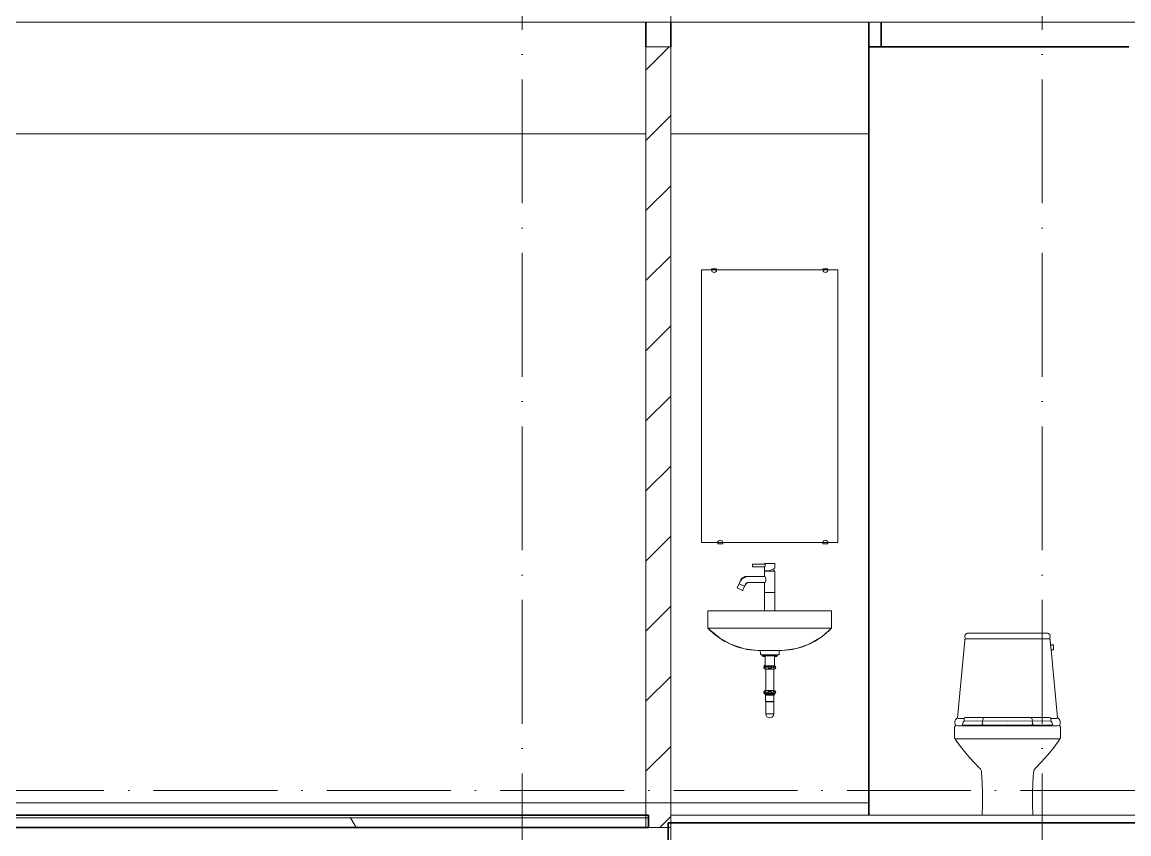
# Model space of a CAD drawing. Header units: millimetres. Extents: x -4940 to 55609, y -15283 to 93540.
# Drawn here: x 4331 to 8800, y 21725 to 25000 of the extents above; entities that cross this region are included whole.
import ezdxf

# ---------------------------------------------------------------- set-up
doc = ezdxf.new("R2010")
doc.units = ezdxf.units.MM
doc.linetypes.add('Grid Line', pattern=[14, 10, -2, 0, -2])
for name, color, linetype, lineweight in [('A-FLOR-MCUT', 3, 'Continuous', 9), ('HATCH-TUONG', 152, 'Continuous', 9), ('NET CAT', 3, 'Continuous', 5), ('NET CATConcrete', 3, 'Continuous', 5), ('NET-CAT', 3, 'Continuous', 9), ('NET-THAY', 2, 'Continuous', 15), ('THIET-BI', 44, 'Continuous', 5), ('TRUC', 225, 'Continuous', 5)]:
    doc.layers.add(name, color=color, linetype=linetype, lineweight=lineweight)
pattern_1 = [(0, (21278.48, 39800), (1625.6, 406.4), [67.056, -1152.144, 67.056, -1152.144, -6502.4]), (0, (21278.48, 39800), (1625.6, 406.4), [-2438.4, 67.056, -2371.344, 67.056, -1152.144, -2844.8]), (0, (21278.48, 39800), (1625.6, 406.4), [-6096, 67.056, -745.744, 67.056, -1964.944]), (120, (21888.08, 40003.2), (-1164.753, 1204.611), [67.056, -1152.144, 67.056, -7654.544]), (120, (21888.08, 40003.2), (-1164.753, 1204.611), [-1286.256, -1152.144, 67.056, -2371.344, -4064]), (120, (21888.08, 40003.2), (-1164.753, 1204.611), [-4876.8, 67.056, -1152.144, 67.056, -2777.744]), (120, (21888.08, 40003.2), (-1164.753, 1204.611), [-6163.056, -745.744, 67.056, -1964.944]), (240, (22091.28, 40816), (-460.847, -1611.011), [67.056, -1152.144, 67.056, -7654.544]), (240, (22091.28, 40816), (-460.847, -1611.011), [-1286.256, -1152.144, 67.056, -2371.344, -4064]), (240, (22091.28, 40816), (-460.847, -1611.011), [-4876.8, 67.056, -1152.144, 67.056, -2777.744]), (240, (22091.28, 40816), (-460.847, -1611.011), [-6163.056, -745.744, 67.056, -1964.944])]

# ---------------------------------------------------------------- blocks, each defined once
blk = doc.blocks.new('X-XI - X-XI-181739-MẶT CẮT A-A')
at = {"layer": 'THIET-BI', "color": 130, "lineweight": 9}
for p, q in [((8137.4, 22521.3), (8138, 22524.9)), ((8137.4, 22521.3), (8138, 22524.9)), ((8138, 22524.9), (8139.3, 22527.9)), ((8138, 22524.9), (8139.3, 22527.9)), ((8139.3, 22527.9), (8141.3, 22530.8)), ((8139.3, 22527.9), (8141.3, 22530.8)), ((8141.3, 22530.8), (8143.8, 22533.1)), ((8141.3, 22530.8), (8143.8, 22533.1)), ((8143.8, 22533.1), (8147.1, 22535)), ((8143.8, 22533.1), (8147.1, 22535)), ((8147.1, 22535), (8472.8, 22535)), ((8147.1, 22535), (8472.8, 22535)), ((8472.8, 22535), (8475.5, 22533.5)), ((8472.8, 22535), (8475.5, 22533.5)), ((8475.5, 22533.5), (8478.1, 22531.3)), ((8475.5, 22533.5), (8478.1, 22531.3)), ((8478.1, 22531.3), (8480.3, 22528.4)), ((8478.1, 22531.3), (8480.3, 22528.4)), ((8480.3, 22528.4), (8481.8, 22524.9)), ((8480.3, 22528.4), (8481.8, 22524.9)), ((8481.8, 22524.9), (8482.5, 22521.7)), ((8481.8, 22524.9), (8482.5, 22521.7)), ((8108.2, 22192.8), (8137.4, 22505.1)), ((8108.2, 22192.8), (8137.4, 22505.1)), ((8137.6, 22517.1), (8137.4, 22521.3)), ((8137.6, 22517.1), (8137.4, 22521.3)), ((8137.4, 22505.1), (8137.7, 22506.8)), ((8137.4, 22505.1), (8137.7, 22506.8)), ((8138.4, 22514.3), (8137.6, 22517.1)), ((8138.4, 22514.3), (8137.6, 22517.1)), ((8137.7, 22506.8), (8138.2, 22508.5)), ((8137.7, 22506.8), (8138.2, 22508.5)), ((8138.2, 22508.5), (8138.9, 22510)), ((8138.2, 22508.5), (8138.9, 22510)), ((8139.9, 22511.5), (8138.4, 22514.3)), ((8139.9, 22511.5), (8138.4, 22514.3)), ((8138.9, 22510), (8139.9, 22511.5)), ((8138.9, 22510), (8139.9, 22511.5)), ((8309.9, 22511.5), (8139.9, 22511.5)), ((8480, 22511.5), (8309.9, 22511.5)), ((8481.4, 22514.3), (8480, 22511.5)), ((8481.4, 22514.3), (8480, 22511.5)), ((8480, 22511.5), (8481.7, 22508.5)), ((8480, 22511.5), (8481.7, 22508.5)), ((8482.4, 22518.2), (8481.4, 22514.3)), ((8482.4, 22518.2), (8481.4, 22514.3)), ((8481.7, 22508.5), (8482.5, 22505.1)), ((8481.7, 22508.5), (8482.5, 22505.1)), ((8482.5, 22521.7), (8482.4, 22518.2)), ((8482.5, 22521.7), (8482.4, 22518.2)), ((8482.5, 22505.1), (8484.1, 22488.2)), ((8482.5, 22505.1), (8486.1, 22466.8)), ((8484.1, 22488.2), (8493, 22488.2)), ((8484.1, 22488.2), (8493, 22488.2)), ((8486.1, 22466.8), (8484.1, 22488.2)), ((8496.1, 22485.2), (8496.1, 22469.8)), ((8496.1, 22485.2), (8496.1, 22469.8)), ((8486.1, 22466.8), (8511.7, 22192.8)), ((8493, 22466.8), (8486.1, 22466.8)), ((8493, 22466.8), (8486.1, 22466.8)), ((8486.1, 22466.8), (8511.7, 22192.8)), ((8097, 22175.5), (8097.4, 22179.1)), ((8097, 22175.5), (8097.4, 22179.1)), ((8097.1, 22172.1), (8097, 22175.5)), ((8097.1, 22172.1), (8097, 22175.5)), ((8098, 22168.6), (8097.1, 22172.1)), ((8098, 22168.6), (8097.1, 22172.1)), ((8097.4, 22179.1), (8098.5, 22182.6)), ((8097.4, 22179.1), (8098.5, 22182.6)), ((8100.2, 22161.8), (8098, 22168.6)), ((8100.2, 22161.8), (8098, 22168.6)), ((8098.5, 22182.6), (8100.1, 22185.5)), ((8098.5, 22182.6), (8100.1, 22185.5)), ((8100.1, 22185.5), (8102.1, 22188.2)), ((8100.1, 22185.5), (8102.1, 22188.2)), ((8102.1, 22188.2), (8104.6, 22190.5)), ((8102.1, 22188.2), (8104.6, 22190.5)), ((8104.6, 22190.5), (8108.2, 22192.8)), ((8104.6, 22190.5), (8108.2, 22192.8)), ((8136.2, 22190.1), (8116.6, 22190.1)), ((8136.7, 22179.2), (8309.9, 22181.4)), ((8141.2, 22194.9), (8309.9, 22194.9)), ((8166.2, 22163.8), (8309.9, 22165.3)), ((8208.2, 22167), (8210.8, 22180)), ((8211.1, 22164.6), (8208.2, 22167)), ((8209.5, 22185.1), (8214, 22194.6)), ((8210.8, 22180), (8209.5, 22185.1)), ((8309.9, 22194.9), (8478.6, 22194.9)), ((8309.9, 22181.4), (8483.2, 22179.2)), ((8309.9, 22165.3), (8453.7, 22163.8)), ((8410.4, 22185.1), (8405.9, 22194.6)), ((8408.8, 22164.6), (8411.7, 22167)), ((8409, 22180), (8410.4, 22185.1)), ((8411.7, 22167), (8409, 22180)), ((8483.7, 22190.1), (8503.2, 22190.1)), ((8511.7, 22192.8), (8514.4, 22191.2)), ((8511.7, 22192.8), (8514.4, 22191.2)), ((8514.4, 22191.2), (8517.4, 22188.6)), ((8514.4, 22191.2), (8517.4, 22188.6)), ((8517.4, 22188.6), (8519.6, 22185.9)), ((8517.4, 22188.6), (8519.6, 22185.9)), ((8519.6, 22185.9), (8521.3, 22182.6)), ((8519.6, 22185.9), (8521.3, 22182.6)), ((8521.9, 22168.6), (8519.7, 22161.8)), ((8521.9, 22168.6), (8519.7, 22161.8)), ((8521.3, 22182.6), (8522.6, 22178.2)), ((8521.3, 22182.6), (8522.6, 22178.2)), ((8522.7, 22171.9), (8521.9, 22168.6)), ((8522.7, 22171.9), (8521.9, 22168.6)), ((8522.6, 22178.2), (8522.9, 22175.4)), ((8522.6, 22178.2), (8522.9, 22175.4)), ((8522.9, 22175.4), (8522.7, 22171.9)), ((8522.9, 22175.4), (8522.7, 22171.9)), ((8096, 22113), (8096.4, 22155.9)), ((8096, 22113), (8096.4, 22155.9)), ((8096.4, 22155.9), (8100.2, 22161.8)), ((8096.4, 22155.9), (8100.2, 22161.8)), ((8109.8, 22161.2), (8309.9, 22161.2)), ((8131.4, 22163.3), (8146.3, 22163.5)), ((8146.3, 22163.5), (8166.5, 22163.8)), ((8147, 22161.2), (8146.3, 22163.3)), ((8166.7, 22163.8), (8166.7, 22161.2)), ((8309.9, 22161.2), (8510, 22161.2)), ((8453.1, 22163.8), (8453.1, 22161.2)), ((8473.6, 22163.5), (8453.4, 22163.8)), ((8472.9, 22161.2), (8473.6, 22163.3)), ((8488.5, 22163.3), (8473.6, 22163.5)), ((8519.7, 22161.8), (8523.5, 22155.9)), ((8519.7, 22161.8), (8523.5, 22155.9)), ((8523.5, 22155.9), (8523.8, 22113)), ((8523.5, 22155.9), (8523.8, 22113)), ((8104.5, 22098.9), (8096, 22113)), ((8104.5, 22098.9), (8096, 22113)), ((8125.4, 22070.5), (8104.5, 22098.9)), ((8125.4, 22070.5), (8104.5, 22098.9)), ((8106.6, 22108.4), (8309.9, 22108.4)), ((8309.9, 22108.4), (8513.2, 22108.4)), ((8515.4, 22098.9), (8494.1, 22070)), ((8515.4, 22098.9), (8494.1, 22070)), ((8519.9, 22105.8), (8515.4, 22098.9)), ((8519.9, 22105.8), (8515.4, 22098.9)), ((8523.8, 22113), (8519.9, 22105.8)), ((8523.8, 22113), (8519.9, 22105.8)), ((8148.2, 22042.5), (8125.4, 22070.5)), ((8148.2, 22042.5), (8125.4, 22070.5)), ((8171.5, 22016.6), (8148.2, 22042.5)), ((8171.5, 22016.6), (8148.2, 22042.5)), ((8471.7, 22042.5), (8447.6, 22015.8)), ((8471.7, 22042.5), (8447.6, 22015.8)), ((8494.1, 22070), (8471.7, 22042.5)), ((8494.1, 22070), (8471.7, 22042.5)), ((8197.3, 21990.6), (8171.5, 22016.6)), ((8197.3, 21990.6), (8171.5, 22016.6)), ((8200.5, 21986.9), (8197.3, 21990.6)), ((8200.5, 21986.9), (8197.3, 21990.6)), ((8202.8, 21982.9), (8200.5, 21986.9)), ((8202.8, 21982.9), (8200.5, 21986.9)), ((8422.6, 21990.6), (8417, 21982.9)), ((8422.6, 21990.6), (8417, 21982.9)), ((8447.6, 22015.8), (8422.6, 21990.6)), ((8447.6, 22015.8), (8422.6, 21990.6)), ((8204.5, 21978.3), (8202.8, 21982.9)), ((8204.5, 21978.3), (8202.8, 21982.9)), ((8205.2, 21973.7), (8204.5, 21978.3)), ((8205.2, 21973.7), (8204.5, 21978.3)), ((8207.5, 21930.6), (8205.2, 21973.7)), ((8207.5, 21930.6), (8205.2, 21973.7)), ((8414.7, 21973.7), (8412.4, 21930.4)), ((8414.7, 21973.7), (8412.4, 21930.4)), ((8417, 21982.9), (8414.7, 21973.7)), ((8417, 21982.9), (8414.7, 21973.7)), ((8208.7, 21886.9), (8207.5, 21930.6)), ((8208.7, 21886.9), (8207.5, 21930.6)), ((8412.4, 21930.4), (8411.2, 21886.9)), ((8412.4, 21930.4), (8411.2, 21886.9)), ((8208.7, 21843.3), (8208.7, 21886.9)), ((8208.7, 21843.3), (8208.7, 21886.9)), ((8411.2, 21886.9), (8411.2, 21843.4)), ((8411.2, 21886.9), (8411.2, 21843.4)), ((8207.5, 21800), (8208.7, 21843.3)), ((8207.5, 21800), (8208.7, 21843.3)), ((8411.2, 21843.4), (8412.3, 21800)), ((8411.2, 21843.4), (8412.3, 21800)), ((8412.3, 21800), (8207.5, 21800)), ((8412.3, 21800), (8207.5, 21800)), ((8412.3, 21800), (8207.5, 21800))]:
    blk.add_line(p, q, dxfattribs=at)
for centre, radius, start, end in [((8493, 22485.2), 3.03, 0, 90), ((8493, 22485.2), 3.03, 0, 90), ((8493, 22469.8), 3.03, 270, 0), ((8493, 22469.8), 3.03, 270, 0), ((8116.6, 22207.7), 17.6, 239.7807, 270), ((8145.2, 22166.1), 17, 144.245, 177.8761), ((8131.5, 22166.6), 3.33, 177.8761, 267.5906), ((8139, 22170.6), 9.33, 107.3847, 144.245), ((8137.7, 22182.7), 3.51, 162.3805, 244.9136), ((8007.3, 22224.1), 133.3, 342.3805, 345.7034), ((8141.2, 22190), 4.93, 90, 165.7034), ((8478.6, 22190), 4.93, 14.2966, 90), ((8612.6, 22224.1), 133.3, 194.2966, 197.6195), ((8482.2, 22182.7), 3.51, 295.0864, 17.6195), ((8480.9, 22170.6), 9.33, 35.755, 72.6153), ((8474.7, 22166.1), 17, 2.1239, 35.755), ((8488.3, 22166.6), 3.33, 272.4094, 2.1239), ((8503.2, 22207.7), 17.6, 270, 300.2655), ((8109.8, 22187.8), 26.6, 247.7136, 270), ((8510, 22187.8), 26.6, 270, 292.2864), ((8106.6, 22095.7), 12.7, 90, 123.2542), ((8513.2, 22095.7), 12.7, 56.8378, 90)]:
    blk.add_arc(centre, radius, start, end, dxfattribs=at)
blk = doc.blocks.new('X-LA - X-LA-281475-MẶT CẮT A-A')
at = {"layer": 'THIET-BI', "color": 130, "lineweight": 9}
for p, q in [((7074.9, 22900), (7074.9, 24000)), ((7074.9, 24000), (7624.9, 24000)), ((7074.9, 24000), (7074.9, 22900)), ((7114.9, 24000), (7074.9, 24000)), ((7114.9, 24005), (7114.9, 24000)), ((7134.9, 24005), (7114.9, 24005)), ((7115.6, 23996.5), (7114.9, 24000)), ((7134.9, 24000), (7134.3, 23996.6)), ((7134.9, 24000), (7134.9, 24005)), ((7564.9, 24000), (7134.9, 24000)), ((7564.9, 24005), (7564.9, 24000)), ((7584.9, 24005), (7564.9, 24005)), ((7565.7, 23996.1), (7564.9, 24000)), ((7584.9, 24000), (7584.4, 23996.9)), ((7584.9, 24000), (7584.9, 24005)), ((7624.9, 24000), (7584.9, 24000)), ((7624.9, 24000), (7624.9, 22900)), ((7624.9, 22900), (7624.9, 24000)), ((7117.6, 23993.2), (7115.6, 23996.5)), ((7120.8, 23990.9), (7117.6, 23993.2)), ((7124.9, 23990), (7120.8, 23990.9)), ((7129.5, 23991.1), (7124.9, 23990)), ((7132.3, 23993.3), (7129.5, 23991.1)), ((7134.3, 23996.6), (7132.3, 23993.3)), ((7567.9, 23992.9), (7565.7, 23996.1)), ((7570.9, 23990.9), (7567.9, 23992.9)), ((7574.9, 23990), (7570.9, 23990.9)), ((7579.7, 23991.2), (7574.9, 23990)), ((7582.6, 23993.6), (7579.7, 23991.2)), ((7584.4, 23996.9), (7582.6, 23993.6)), ((7624.9, 22900), (7074.9, 22900)), ((7074.9, 22900), (7139.9, 22900)), ((7139.9, 22900), (7140.6, 22903.5)), ((7139.9, 22895), (7139.9, 22900)), ((7159.9, 22895), (7139.9, 22895)), ((7140.6, 22903.5), (7142.6, 22906.8)), ((7142.6, 22906.8), (7145.8, 22909.1)), ((7145.8, 22909.1), (7149.9, 22910)), ((7149.9, 22910), (7154.5, 22908.9)), ((7154.5, 22908.9), (7157.3, 22906.7)), ((7157.3, 22906.7), (7159.3, 22903.4)), ((7159.3, 22903.4), (7159.9, 22900)), ((7159.9, 22900), (7159.9, 22895)), ((7159.9, 22900), (7564.9, 22900)), ((7564.9, 22900), (7565.7, 22903.9)), ((7564.9, 22895), (7564.9, 22900)), ((7584.9, 22895), (7564.9, 22895)), ((7565.7, 22903.9), (7567.9, 22907.1)), ((7567.9, 22907.1), (7570.9, 22909.1)), ((7570.9, 22909.1), (7574.9, 22910)), ((7574.9, 22910), (7579.7, 22908.8)), ((7579.7, 22908.8), (7582.6, 22906.4)), ((7582.6, 22906.4), (7584.4, 22903.1)), ((7584.4, 22903.1), (7584.9, 22900)), ((7584.9, 22900), (7584.9, 22895)), ((7584.9, 22900), (7624.9, 22900)), ((7281.9, 22812.8), (7280.9, 22811.8)), ((7280.9, 22811.8), (7280.9, 22803.8)), ((7280.9, 22811.8), (7280.9, 22803.8)), ((7280.9, 22803.8), (7281.9, 22802.8)), ((7281.9, 22812.8), (7328.9, 22812.8)), ((7328.9, 22812.8), (7281.9, 22812.8)), ((7328.9, 22802.8), (7281.9, 22802.8)), ((7281.9, 22802.8), (7328.9, 22802.8)), ((7329.9, 22815.3), (7328.9, 22814.3)), ((7328.9, 22812.8), (7328.9, 22814.3)), ((7328.9, 22814.3), (7328.9, 22812.8)), ((7328.9, 22786.3), (7328.9, 22802.8)), ((7328.9, 22802.8), (7328.9, 22786.3)), ((7369.9, 22815.3), (7329.9, 22815.3)), ((7369.9, 22815.3), (7329.9, 22815.3)), ((7370.9, 22796.3), (7349.4, 22786.3)), ((7365.3, 22793.7), (7370.9, 22796.3)), ((7368, 22784.8), (7365.3, 22793.7)), ((7370.9, 22814.3), (7369.9, 22815.3)), ((7370.9, 22814.3), (7370.9, 22796.3)), ((7370.9, 22796.3), (7370.9, 22814.3)), ((7235, 22753.9), (7225.9, 22734.4)), ((7250, 22763.5), (7235, 22753.9)), ((7266.5, 22763.5), (7250, 22763.5)), ((7328.9, 22763.5), (7266.5, 22763.5)), ((7328.9, 22763.5), (7266.5, 22763.5)), ((7349.4, 22786.3), (7328.9, 22786.3)), ((7328.9, 22786.3), (7331.9, 22786.3)), ((7328.9, 22783.8), (7328.9, 22763.5)), ((7328.9, 22783.8), (7328.9, 22763.5)), ((7329.4, 22784.3), (7349.9, 22784.3)), ((7331.3, 22784.3), (7329.4, 22784.3)), ((7331.9, 22786.3), (7331.8, 22784.8)), ((7331.9, 22786.3), (7331.8, 22784.8)), ((7349.9, 22784.3), (7370.4, 22784.3)), ((7370.4, 22784.3), (7368.5, 22784.3)), ((7370.9, 22783.8), (7370.9, 22625)), ((7370.9, 22625), (7370.9, 22783.8)), ((7225.9, 22734.4), (7218.5, 22718.6)), ((7225.9, 22734.4), (7218.5, 22718.6)), ((7218.5, 22718.6), (7219, 22717.2)), ((7229.4, 22712.4), (7219, 22717.2)), ((7219, 22717.2), (7239.8, 22707.5)), ((7228, 22739), (7225.9, 22734.4)), ((7225.9, 22734.4), (7248.5, 22723.9)), ((7227.2, 22733.8), (7225.9, 22734.4)), ((7239.8, 22707.5), (7229.4, 22712.4)), ((7239.8, 22707.5), (7241.1, 22708)), ((7248.5, 22723.9), (7241.1, 22708)), ((7241.1, 22708), (7248.5, 22723.9)), ((7248.5, 22723.9), (7253.5, 22734.6)), ((7250.6, 22728.4), (7248.5, 22723.9)), ((7253.5, 22734.6), (7259.7, 22738.5)), ((7259.7, 22738.5), (7266.5, 22738.5)), ((7266.5, 22738.5), (7328.9, 22738.5)), ((7266.5, 22738.5), (7328.9, 22738.5)), ((7328.9, 22738.5), (7328.9, 22625)), ((7328.9, 22738.5), (7328.9, 22625)), ((7328.9, 22698.6), (7370.9, 22698.6)), ((7099.9, 22625), (7599.9, 22625)), ((7099.9, 22555), (7099.9, 22625)), ((7099.9, 22625), (7099.9, 22555)), ((7328.9, 22625), (7099.9, 22625)), ((7599.9, 22625), (7370.9, 22625)), ((7599.9, 22625), (7599.9, 22555)), ((7599.9, 22555), (7599.9, 22625)), ((7599.9, 22555), (7099.9, 22555)), ((7099.9, 22555), (7146.7, 22515.3)), ((7560.4, 22520.4), (7599.9, 22555)), ((7146.7, 22515.3), (7191.1, 22490.3)), ((7191.1, 22490.3), (7248.6, 22471.3)), ((7457.7, 22472.8), (7508.9, 22490.4)), ((7508.9, 22490.4), (7560.4, 22520.4)), ((7248.6, 22471.3), (7299.9, 22464.7)), ((7399.9, 22464.7), (7299.9, 22464.7)), ((7299.9, 22464.7), (7311.3, 22464.7)), ((7311.3, 22464.7), (7312, 22453.3)), ((7311.3, 22464.7), (7312, 22453.3)), ((7312, 22453.3), (7312.3, 22450.1)), ((7312.3, 22450.1), (7314.9, 22447.7)), ((7314.9, 22447.7), (7318, 22447.7)), ((7381.8, 22447.7), (7318, 22447.7)), ((7318, 22447.7), (7325.4, 22447.7)), ((7319.9, 22445.7), (7325.4, 22447.7)), ((7325.4, 22447.7), (7319.9, 22445.7)), ((7319.9, 22445.7), (7379.9, 22445.7)), ((7319.9, 22442.7), (7319.9, 22445.7)), ((7319.9, 22445.7), (7319.9, 22442.7)), ((7379.9, 22442.7), (7319.9, 22442.7)), ((7319.9, 22442.7), (7321.9, 22442.7)), ((7321.9, 22442.7), (7321.9, 22441.7)), ((7377.9, 22442.7), (7321.9, 22442.7)), ((7321.9, 22442.7), (7321.9, 22441.7)), ((7321.9, 22441.7), (7322.9, 22440.7)), ((7322.9, 22440.7), (7327.2, 22440.7)), ((7322.9, 22440.7), (7327.2, 22440.7)), ((7325.4, 22447.7), (7374.4, 22447.7)), ((7327.2, 22440.7), (7329.4, 22440.7)), ((7329.4, 22440.7), (7331.2, 22438.9)), ((7331.2, 22438.9), (7331.2, 22436.7)), ((7331.2, 22432.7), (7331.2, 22436.7)), ((7331.2, 22436.7), (7331.2, 22406.4)), ((7368.7, 22438.9), (7370.5, 22440.7)), ((7368.7, 22436.7), (7368.7, 22438.9)), ((7368.7, 22436.7), (7368.7, 22406.4)), ((7368.7, 22406.4), (7368.7, 22436.7)), ((7370.5, 22440.7), (7372.7, 22440.7)), ((7376.9, 22440.7), (7372.7, 22440.7)), ((7372.7, 22440.7), (7376.9, 22440.7)), ((7374.4, 22447.7), (7379.9, 22445.7)), ((7374.4, 22447.7), (7381.8, 22447.7)), ((7379.9, 22445.7), (7374.4, 22447.7)), ((7377.9, 22441.7), (7377.9, 22442.7)), ((7377.9, 22442.7), (7379.9, 22442.7)), ((7377.9, 22441.7), (7377.9, 22442.7)), ((7379.9, 22445.7), (7379.9, 22442.7)), ((7379.9, 22442.7), (7379.9, 22445.7)), ((7381.8, 22447.7), (7385, 22447.7)), ((7385, 22447.7), (7387.6, 22450.1)), ((7387.6, 22450.1), (7387.8, 22453.3)), ((7388.6, 22464.7), (7387.8, 22453.3)), ((7387.8, 22453.3), (7388.6, 22464.7)), ((7388.6, 22464.7), (7399.9, 22464.7)), ((7399.9, 22464.7), (7457.7, 22472.8)), ((7326.2, 22397.8), (7326, 22395.2)), ((7326, 22395.2), (7327.3, 22393.2)), ((7327.8, 22399.5), (7326.2, 22397.8)), ((7327.3, 22393.2), (7328.5, 22391.8)), ((7327.8, 22402.7), (7349.9, 22402.7)), ((7327.8, 22399.5), (7327.8, 22402.7)), ((7327.8, 22402.7), (7327.8, 22399.5)), ((7328.9, 22402.7), (7327.8, 22402.7)), ((7372, 22399.5), (7327.8, 22399.5)), ((7328.5, 22391.8), (7329.8, 22390.6)), ((7328.9, 22404.2), (7331.2, 22406.4)), ((7331.2, 22406.4), (7328.9, 22404.2)), ((7328.9, 22402.7), (7328.9, 22404.2)), ((7328.9, 22404.2), (7328.9, 22402.7)), ((7329.8, 22390.6), (7331.4, 22389.7)), ((7331.2, 22406.4), (7331.2, 22432.7)), ((7331.4, 22389.7), (7349.9, 22389.7)), ((7331.4, 22389.7), (7334.1, 22389.7)), ((7334.1, 22303.2), (7334.1, 22389.7)), ((7334.1, 22389.7), (7334.1, 22303.2)), ((7349.9, 22402.7), (7372, 22402.7)), ((7349.9, 22389.7), (7368.4, 22389.7)), ((7365.8, 22303.2), (7365.8, 22389.7)), ((7365.8, 22389.7), (7368.4, 22389.7)), ((7365.8, 22303.2), (7365.8, 22389.7)), ((7368.4, 22389.7), (7370, 22390.6)), ((7368.7, 22406.4), (7370.9, 22404.2)), ((7370.9, 22404.2), (7368.7, 22406.4)), ((7370, 22390.6), (7371.4, 22391.8)), ((7370.9, 22404.2), (7370.9, 22402.7)), ((7370.9, 22402.7), (7370.9, 22404.2)), ((7372, 22402.7), (7370.9, 22402.7)), ((7371.4, 22391.8), (7372.6, 22393.2)), ((7372, 22402.7), (7372, 22399.5)), ((7372, 22399.5), (7372, 22402.7)), ((7373.7, 22397.8), (7372, 22399.5)), ((7372.6, 22393.2), (7373.9, 22395.2)), ((7373.9, 22395.2), (7373.7, 22397.8)), ((7327.3, 22299.7), (7326, 22297.7)), ((7328.5, 22301.1), (7327.3, 22299.7)), ((7329.9, 22302.3), (7328.5, 22301.1)), ((7331.4, 22303.2), (7329.9, 22302.3)), ((7331.4, 22303.2), (7349.9, 22303.2)), ((7334.1, 22303.2), (7331.4, 22303.2)), ((7349.9, 22303.2), (7368.4, 22303.2)), ((7368.4, 22303.2), (7365.8, 22303.2)), ((7370, 22302.3), (7368.4, 22303.2)), ((7371.4, 22301.1), (7370, 22302.3)), ((7372.6, 22299.7), (7371.4, 22301.1)), ((7373.9, 22297.7), (7372.6, 22299.7)), ((7326, 22297.7), (7326.2, 22295.1)), ((7326.2, 22295.1), (7327.8, 22293.4)), ((7327.8, 22293.4), (7372, 22293.4)), ((7327.8, 22290.2), (7327.8, 22293.4)), ((7327.8, 22293.4), (7327.8, 22290.2)), ((7349.9, 22290.2), (7327.8, 22290.2)), ((7327.8, 22290.2), (7332, 22290.2)), ((7332, 22290.2), (7332, 22286.8)), ((7332, 22290.2), (7332, 22286.8)), ((7332, 22286.8), (7367.9, 22286.8)), ((7332, 22286.8), (7332.5, 22286)), ((7332, 22286.8), (7333.3, 22284.3)), ((7333.3, 22284.3), (7332.5, 22286)), ((7333.3, 22284.3), (7333.3, 22258.8)), ((7366.6, 22284.3), (7333.3, 22284.3)), ((7333.3, 22284.3), (7333.3, 22258.8)), ((7333.3, 22258.8), (7334.1, 22257.1)), ((7334.1, 22257.1), (7333.6, 22258.1)), ((7365.8, 22258.5), (7334.1, 22258.5)), ((7334.1, 22257.1), (7334.1, 22208.8)), ((7334.1, 22257.1), (7334.1, 22208.8)), ((7335.1, 22257.8), (7350, 22257.8)), ((7372, 22290.2), (7349.9, 22290.2)), ((7350, 22257.8), (7364.8, 22257.8)), ((7365.8, 22257.1), (7366.6, 22258.8)), ((7366.3, 22258.1), (7365.8, 22257.1)), ((7365.8, 22257.1), (7365.8, 22208.8)), ((7365.8, 22208.8), (7365.8, 22257.1)), ((7367.4, 22286), (7366.6, 22284.3)), ((7366.6, 22258.8), (7366.6, 22284.3)), ((7366.6, 22258.8), (7366.6, 22284.3)), ((7367.4, 22286), (7367.9, 22286.8)), ((7367.4, 22286), (7367.9, 22286.8)), ((7367.9, 22290.2), (7372, 22290.2)), ((7367.9, 22286.8), (7367.9, 22290.2)), ((7367.9, 22290.2), (7372, 22290.2)), ((7367.9, 22286.8), (7367.9, 22290.2)), ((7372, 22293.4), (7373.7, 22295.1)), ((7372, 22293.4), (7372, 22290.2)), ((7372, 22290.2), (7372, 22293.4)), ((7373.7, 22295.1), (7373.9, 22297.7)), ((7334.1, 22208.8), (7365.8, 22208.8))]:
    blk.add_line(p, q, dxfattribs=at)
for centre, radius, start, end in [((7311.2, 22756.4), 291.9, 223.6204, 267.7809), ((7388.6, 22756.4), 291.9, 272.2191, 316.3796), ((7350, 22208.8), 15.9, 180, 0)]:
    blk.add_arc(centre, radius, start, end, dxfattribs=at)
for centre, major_axis, ratio in [((7331.2, 22396.4), (4.41, 0), 0.713058), ((7368.7, 22396.4), (4.41, 0), 0.713058), ((7331.2, 22296.5), (4.41, 0), 0.713058), ((7349.9, 22296.5), (7.99, 0), 0.393273), ((7368.7, 22296.5), (4.41, 0), 0.713058)]:
    blk.add_ellipse(centre, major_axis=major_axis, ratio=ratio, dxfattribs=at)
for points in [[(7281.9, 22812.8), (7281.4, 22812.8), (7280.9, 22812.3), (7280.9, 22811.8)], [(7280.9, 22803.8), (7280.9, 22803.2), (7281.4, 22802.8), (7281.9, 22802.8)], [(7329.9, 22815.3), (7329.4, 22815.3), (7328.9, 22814.8), (7328.9, 22814.3)], [(7368, 22784.8), (7367.9, 22787.9), (7367, 22791), (7365.3, 22793.7)], [(7370.9, 22814.3), (7370.9, 22814.8), (7370.5, 22815.3), (7369.9, 22815.3)], [(7266.5, 22763.5), (7250, 22763.5), (7235, 22753.9), (7228, 22739)], [(7334.4, 22751), (7334.4, 22757.9), (7331.9, 22763.5), (7328.9, 22763.5)], [(7328.9, 22738.5), (7331.9, 22738.5), (7334.4, 22744.1), (7334.4, 22751)], [(7218.5, 22718.6), (7218.2, 22718.1), (7218.4, 22717.5), (7219, 22717.2)], [(7239.8, 22707.5), (7240.3, 22707.3), (7240.9, 22707.5), (7241.1, 22708)], [(7266.5, 22738.5), (7259.7, 22738.5), (7253.5, 22734.6), (7250.6, 22728.4)], [(7312, 22453.3), (7312.3, 22450.1), (7314.9, 22447.7), (7318, 22447.7)], [(7321.9, 22441.7), (7321.9, 22441.1), (7322.4, 22440.7), (7322.9, 22440.7)], [(7331.2, 22436.7), (7331.2, 22438.9), (7329.4, 22440.7), (7327.2, 22440.7)], [(7372.7, 22440.7), (7370.5, 22440.7), (7368.7, 22438.9), (7368.7, 22436.7)], [(7376.9, 22440.7), (7377.5, 22440.7), (7377.9, 22441.1), (7377.9, 22441.7)], [(7381.8, 22447.7), (7385, 22447.7), (7387.6, 22450.1), (7387.8, 22453.3)], [(7381.8, 22447.7), (7385, 22447.7), (7387.6, 22450.1), (7387.8, 22453.3)], [(7327.8, 22399.5), (7326.2, 22397.8), (7326, 22395.2), (7327.3, 22393.2)], [(7327.3, 22393.2), (7328.5, 22391.8), (7329.8, 22390.6), (7331.4, 22389.7)], [(7368.4, 22389.7), (7370, 22390.6), (7371.4, 22391.8), (7372.6, 22393.2)], [(7372.6, 22393.2), (7373.9, 22395.2), (7373.7, 22397.8), (7372, 22399.5)], [(7327.3, 22299.7), (7326, 22297.7), (7326.2, 22295.1), (7327.8, 22293.4)], [(7331.4, 22303.2), (7329.9, 22302.3), (7328.5, 22301.1), (7327.3, 22299.7)], [(7372.6, 22299.7), (7371.4, 22301.1), (7370, 22302.3), (7368.4, 22303.2)], [(7372, 22293.4), (7373.7, 22295.1), (7373.9, 22297.7), (7372.6, 22299.7)]]:
    blk.add_open_spline(points, degree=3, dxfattribs=at)
for points in [[(7328.9, 22802.8), (7330.4, 22802.8), (7331.6, 22805), (7331.6, 22807.8), (7331.6, 22810.6), (7330.4, 22812.8), (7328.9, 22812.8)], [(7349.9, 22399.5), (7345.5, 22399.5), (7341.9, 22398.1), (7341.9, 22396.4), (7341.9, 22394.6), (7345.5, 22393.2), (7349.9, 22393.2)], [(7349.9, 22399.5), (7354.3, 22399.5), (7357.9, 22398.1), (7357.9, 22396.4), (7357.9, 22394.6), (7354.3, 22393.2), (7349.9, 22393.2)]]:
    blk.add_open_spline(points, degree=3, knots=[0, 0, 0, 0, 1, 1, 1, 2, 2, 2, 2], dxfattribs=at)
blk = doc.blocks.new('ALC1807-ASCENT PLAZA-TANG DIEN HINH-TANG 5_rvt-1-MẶT CẮT A-A')
at = {"layer": 'HATCH-TUONG'}
h = blk.add_hatch(dxfattribs=at)
h.set_pattern_fill('FP_10', color=130, style=0, pattern_type=2)
h.set_pattern_definition([(45, (21278.48, 39800), (-141.4214, 141.4214), [])])
h.paths.add_polyline_path([(6949.9, 21750), (6949.9, 24900), (6849.9, 24900), (6849.9, 21750)], flags=0)
at = {"layer": 'NET CAT', "lineweight": 9}
h = blk.add_hatch(dxfattribs=at)
h.set_pattern_fill('FP_9', color=130, style=0, pattern_type=2)
h.set_pattern_definition(pattern_1)
h.paths.add_polyline_path([(6859.9, 21790), (6859.9, 21800), (1289.9, 21800), (1289.9, 21790), (6425.5, 21790)], flags=0)
h = blk.add_hatch(dxfattribs=at)
h.set_pattern_fill('FP_9', color=130, style=0, pattern_type=2)
h.set_pattern_definition(pattern_1)
h.paths.add_polyline_path([(6425.5, 21750), (6859.9, 21750), (6859.9, 21790), (1289.9, 21790), (1289.9, 21750), (4801.9, 21750)], flags=0)
at = {"layer": 'A-FLOR-MCUT', "color": 130}
blk.add_line((6859.9, 21790), (1289.9, 21790), dxfattribs=at)
at = {"layer": 'NET-CAT', "color": 130}
for p, q in [((6949.9, 24900), (6849.9, 24900)), ((6849.9, 24900), (6849.9, 21750)), ((6949.9, 21750), (6949.9, 24900)), ((6849.9, 21750), (6949.9, 21750))]:
    blk.add_line(p, q, dxfattribs=at)
at = {"layer": 'NET-CAT', "color": 50, "lineweight": 35}
for p, q in [((6859.9, 21800), (1289.9, 21800)), ((6859.9, 21750), (6859.9, 21800)), ((8849.9, 21770), (6939.9, 21770)), ((6939.9, 21770), (6939.9, 21690)), ((1289.9, 21750), (6859.9, 21750))]:
    blk.add_line(p, q, dxfattribs=at)
at = {"layer": 'NET-THAY', "color": 50, "lineweight": 35}
for p, q in [((6849.9, 24900), (6849.9, 25000)), ((6949.9, 25000), (6949.9, 24900)), ((7749.9, 24900), (7749.9, 25000)), ((7799.9, 25000), (7799.9, 24900)), ((8799.9, 24900), (7749.9, 24900)), ((7749.9, 24900), (7749.9, 21800))]:
    blk.add_line(p, q, dxfattribs=at)
at = {"color": 50, "lineweight": 35}
for name in ['X-LA - X-LA-281475-MẶT CẮT A-A', 'X-XI - X-XI-181739-MẶT CẮT A-A']:
    blk.add_blockref(name, (0, 0), dxfattribs=at)

msp = doc.modelspace()

# ---------------------------------------------------------------- linework, layer by layer
at = {"layer": 'NET CAT'}
msp.add_line((7799.9, 25000), (7799.9, 24900), dxfattribs=at)
at = {"layer": 'NET CATConcrete'}
for p, q in [((1799.9, 24550), (6849.9, 24550)), ((6949.9, 24550), (7749.9, 24550))]:
    msp.add_line(p, q, dxfattribs=at)
at = {"layer": 'NET-CAT', "lineweight": 15}
for p, q in [((6949.9, 25150), (6949.9, 25000)), ((299.9, 25000), (11299.9, 25000)), ((6949.9, 21850), (1099.9, 21850)), ((6949.9, 21850), (6949.9, 21700)), ((8207.5, 21800), (6949.9, 21800)), ((9649.9, 21800), (8412.3, 21800))]:
    msp.add_line(p, q, dxfattribs=at)
at = {"layer": 'NET-THAY', "lineweight": 9}
msp.add_line((6949.9, 21850), (7749.9, 21850), dxfattribs=at)
at = {"layer": 'TRUC', "linetype": 'Grid Line', "ltscale": 50}
for p, q in [((6349.9, -12136), (6349.9, 93540.4)), ((8449.9, -12136), (8449.9, 93540.4)), ((-4939.7, 21900), (51521, 21900))]:
    msp.add_line(p, q, dxfattribs=at)

# ---------------------------------------------------------------- block references
at = {"lineweight": 5}
msp.add_blockref('ALC1807-ASCENT PLAZA-TANG DIEN HINH-TANG 5_rvt-1-MẶT CẮT A-A', (0, 0), dxfattribs=at)

doc.saveas('drawing.dxf')
